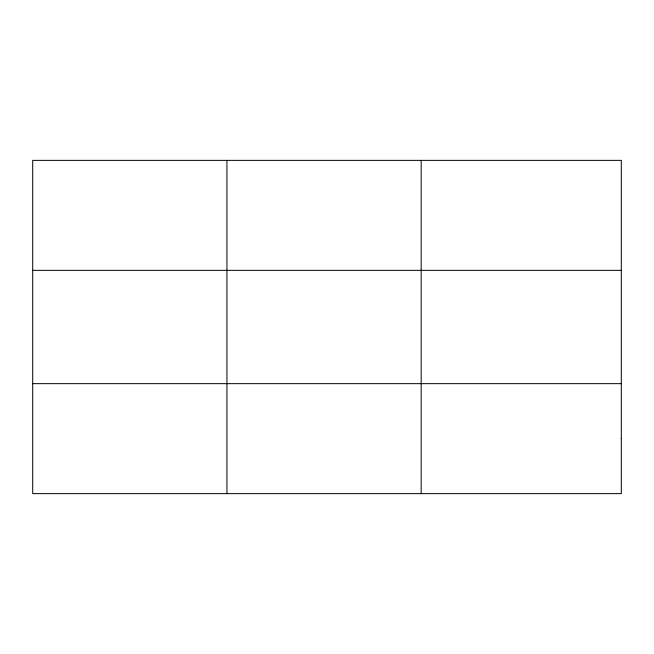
<?xml version="1.0" encoding="UTF-8"?>
<svg xmlns="http://www.w3.org/2000/svg" width="654" height="654" viewBox="0 0 654 654"><rect width="100%" height="100%" fill="white"/><g stroke="black" fill="none" stroke-linecap="round" stroke-linejoin="round"><path stroke-width="0.98" d="M226.938 160.369L226.938 493.631M421.176 160.369L421.176 493.631M32.7 270.347L621.3 270.347M32.7 383.653L621.3 383.653M621.3 438.646L621.3 493.631L32.7 493.631L32.7 160.369L621.3 160.369L621.3 438.646"/></g></svg>
